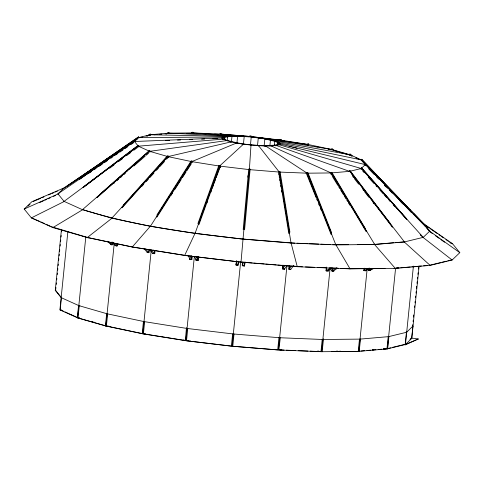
<?xml version="1.0" encoding="UTF-8"?>
<svg xmlns="http://www.w3.org/2000/svg" width="484" height="484" viewBox="0 0 484 484"><rect width="100%" height="100%" fill="white"/><g stroke="black" fill="none" stroke-linecap="round" stroke-linejoin="round"><path stroke-width="0.73" d="M236.416 261.396L236.041 265.075L237.965 265.299L236.797 264.984M83.617 209.893C135.32 226.155 189.353 232.967 243.022 239.078L291.168 243.065L336.096 244.886L374.731 244.499L404.455 241.927L423.234 237.348L429.786 231.074L423.669 223.523L379.408 178.257M242.593 265.764L244.523 265.922L242.593 265.764L242.974 261.898M249.423 168.886L251.014 144.795C241.437 144.135 231.987 141.776 222.936 139.15L138.309 146.186L134.516 141.503L138.581 137.607L150.24 134.764L168.686 133.167L192.662 132.931L220.547 134.062L250.428 136.488L280.278 140.039L308.054 144.486L331.867 149.514L350.095 154.777L361.494 159.932L365.287 164.614L429.786 231.074L429.248 231.019M250.452 144.976L251.275 136.7L250.428 136.488L250.397 136.839M250.258 145.539L251.008 145.073C260.368 145.66 270.036 147.027 279.274 144.789L361.221 168.511L371.809 180.26M243.065 238.636L241.008 262.134L297.412 266.714L350.041 268.85L395.307 268.396L374.078 243.954M243.186 229.573L248.74 168.964L250.137 169.11L244.589 229.712M249.435 169.049L243.022 239.15L194.931 233.427L150.173 226.264L111.804 218.169L82.437 209.681L64.07 201.38L57.953 193.836L64.505 187.556L137.964 138.025M65.455 187.713L65.491 187.314L31.877 201.695L24.2 209.046L31.363 217.885L52.883 227.607L87.289 237.553L132.241 247.04L184.67 255.425L241.008 262.134L184.67 255.425L195.227 232.937L195.185 233.336M409.942 339.429L410.958 338.455L411.66 338.528L412.912 326.089L406.693 332.236L388.628 336.64L360.036 339.115L322.858 339.49L279.643 337.735L233.318 333.972L187.054 328.461L143.996 321.576L107.079 313.783L78.825 305.616L61.153 297.63L55.273 290.37L61.456 229.489M55.775 288.906L55.926 287.399M56.235 284.392L56.386 282.892M56.695 279.885L56.846 278.379M57.227 274.622L57.378 273.121M57.687 270.114L57.838 268.608M58.14 265.601L58.298 264.101M58.679 260.344L58.83 258.837M59.133 255.83L59.29 254.33M59.593 251.323L59.744 249.823M60.125 246.06L60.282 244.559M60.585 241.552L60.736 240.052M61.044 237.045L61.196 235.539M61.577 231.782L61.728 230.275M55.714 290.515L55.781 289.825M67.875 231.491L59.913 309.869L77.585 317.855L105.839 326.022L142.756 333.815L185.808 340.7L232.078 346.211L278.397 349.968L321.618 351.723L358.789 351.354L387.388 348.879L405.453 344.475L418.243 338.988L405.417 344.82L403.928 344.614M61.42 297.751L60.179 309.99L61.68 310.081M78.559 305.495L77.313 317.734L79.443 317.77M85.771 237.221L77.585 317.855L79.092 317.879M112.863 242.587L112.633 244.801L111.743 244.837L112.046 241.897M106.655 313.656L105.409 325.895L105.911 325.877L78.009 317.976L79.255 305.737L79.866 305.749M105.839 326.022L114.182 243.882M107.642 313.898L106.395 326.137L108.404 326.053M114.998 245.636L116.535 245.957L116.801 243.349M116.535 245.957L117.297 245.89L117.521 243.682M146.948 252.376L148.485 252.702L148.782 249.762M149.417 249.659L149.12 252.612L148.485 252.702M143.439 321.455L142.193 333.694L142.55 333.639L106.897 326.113M142.756 333.815L151.171 250.924M144.649 321.679L143.403 333.918L144.898 333.694M155.055 250.658L154.753 253.604L152.478 253.434L154.275 253.725L154.571 250.779M192.166 256.593L191.87 259.539L189.746 259.394L189.891 257.924M191.537 259.684L191.912 256.006M186.401 328.358L185.348 340.512M186.503 328.315L186.57 327.626M185.808 340.7L194.38 256.308M187.756 328.545L186.509 340.784L231.376 346.127L232.623 333.887M198.47 256.683L197.926 260.531L196.002 260.301L196.147 258.831M197.926 260.531L198.301 256.853M221.938 138.315L223.003 136.978C241.97 133.415 261.336 138.835 280.278 140.039M222.967 137.329L223.003 136.978L224.897 137.244L231.993 136.198L231.4 142.012M58.491 193.884L57.953 193.836L134.516 141.503L221.974 137.964L223.166 139.616M224.673 139.422L224.897 137.244L223.935 138.164L221.974 137.964M225.024 136.663L225.913 136.609L225.949 136.264L227.643 136.573L227.202 140.935M230.142 136.246L230.614 135.859L168.686 133.167M230.39 142.133L230.426 141.782L222.936 139.15M235.805 136.077L238.092 136.198L192.662 132.931L192.705 133.281L193.733 133.336M237.057 143.506L236.41 143.403L236.44 143.052L237.432 142.907M236.978 142.683L237.644 136.137L236.67 135.798M243.482 143.675L244.22 136.409L243.718 136.083L220.547 134.062L220.553 134.413M243.978 143.954L243.428 144.522L242.024 144.299M236.434 262.697L236.041 265.075M237.965 265.299L238.346 261.433M232.078 346.211L240.651 261.82M234.02 334.027L232.774 346.266L277.695 349.914L278.941 337.675M242.242 265.19L242.393 263.695M244.366 265.728L244.517 264.252M244.523 265.922L244.898 262.243M257.561 145.091L258.299 137.819L258.813 137.595L308.054 144.486L307.292 144.722M258.523 146.035L258.057 145.363L251.014 144.795M264.107 146.138L264.845 138.866L265.837 138.72L331.867 149.514L331.728 149.846L330.663 149.647M265.837 138.72L265.801 139.071L265.147 138.962L266.63 139.168M265.256 146.519L264.917 146.295L265.607 145.974L264.633 145.63L258.057 145.363M269.872 145.865L270.459 140.051L271.857 139.991L276.461 141.322L350.095 154.777L349.932 155.104L347.833 154.499M274.313 145.654L274.761 141.292L264.845 138.866L251.093 136.918M276.424 141.673L276.461 141.322L274.761 141.292L277.447 142.508L361.494 159.932M275.862 145.896L276.328 145.509L274.634 145.2L264.633 145.63M277.223 144.686L277.447 142.508L278.342 143.609L365.287 164.614L365.105 164.929M276.461 141.322L279.71 142.992M280.266 144.153L279.341 142.623M282.523 268.826L284.61 269.177L282.523 268.826L282.898 265.135M282.68 269.019L283.055 265.341M278.397 349.968L286.97 265.577M280.296 337.759L278.869 349.884L284.09 350.095M289.063 266.297L288.767 269.243L290.884 269.527L290.412 269.31M289.087 269.449L289.456 265.77M328.436 269.57L328.291 271.04L326.016 270.756L326.391 267.071M326.488 270.967L326.791 268.027M322.205 339.459L320.965 351.699L320.614 351.578M321.618 351.723L330.04 268.838M323.245 339.417L323.312 338.727M331.685 270.895L333.857 271.094L331.685 270.895L331.982 267.942M332.308 271.113L332.605 268.166M363.726 270.574L366.025 270.774L363.726 270.574L363.95 268.36M364.476 270.792L364.742 268.184M359.473 339.121L358.233 351.36L331.552 351.499M358.789 351.354L367.06 269.969M360.465 339.078L359.225 351.317L358.729 351.19L359.497 351.124M368.427 270.417L370.502 270.526L368.427 270.417L368.657 268.203M369.31 270.629L369.576 268.027M388.198 336.676L386.952 348.916L383.358 349.061M387.388 348.879L395.579 268.245M388.9 336.574L387.66 348.813L387.049 348.698M406.421 332.302L405.181 344.541L403.686 344.33M405.417 344.82L413.415 266.091M413.548 316.482L413.699 314.975M416.446 287.919L416.597 286.419M412.798 324.661L412.646 326.162L412.997 326.198M413.106 321.654L413.257 320.148M413.566 317.141L413.717 315.641M414.558 307.37L414.709 305.87M415.012 302.863L415.169 301.357M415.55 297.599L415.702 296.099M416.004 293.092L416.161 291.586M416.464 288.579L416.615 287.079M416.996 283.322L417.154 281.815M417.456 278.808L417.607 277.308M417.916 274.301L418.067 272.794M418.448 269.037L418.599 267.537M405.453 344.475L411.757 338.437L419.108 266.067M247.868 177.168L248.032 175.571M236.307 262.467L236.488 261.009M236.537 261.015L236.083 264.688L238.007 264.917L238.467 261.245M242.998 262.443L242.635 265.377L244.559 265.534L245.019 261.862M280.738 140.959L281.047 139.507L279.698 139.319M307.763 145.279L308.229 143.857L308.792 143.972M307.031 173.49L307.14 173.187L265.607 145.974M197.902 223.602L218.883 165.383L220.232 165.57L220.268 167.059M198.301 224.419L219.53 165.486M198.997 224.503L220.232 165.57M209.693 193.013L195.076 233.361M206.831 203.165L207.352 201.749M210.715 192.529L211.756 189.692M212.27 188.276L213.565 184.731M214.085 183.309L215.64 179.056M216.154 177.64L220.438 166.284L220.462 167.44M330.971 150.088L331.534 148.776L332.52 149.018L333.422 150.215M330.983 173.248L331.123 172.945L270.284 145.575M349.266 155.334L349.932 154.045L352.128 155.975M349.406 171.657L349.569 171.348L276.328 145.509M361.149 160.7L361.869 159.442L361.512 159.212L374.023 172.292M361.046 168.819L361.221 168.511L350.295 171.173M156.985 214.902L191.138 160.918L192.348 161.142L156.985 217.032M156.338 216.929L191.7 161.033M174.633 188.246L150.445 226.228M170.967 195.445L172.594 192.916M174.627 189.758L181.131 179.637M182.353 177.743L186.013 172.05M186.83 170.785L191.301 163.828M192.118 162.563L192.444 162.055M282.946 266.412L283.866 265.214M284.931 265.758L282.723 268.632L284.652 268.789L287.302 265.341M291.332 266.188L289.123 269.068L290.926 269.14L293.576 265.686M191.077 133.427L192.051 132.283L193.267 132.301M191.64 133.421L192.614 132.277M150.221 226.379L132.241 247.04L132.592 246.991L87.785 237.529L51.479 226.712M123.172 205.289L167.41 155.878L168.396 156.114L168.741 157.566M121.593 207.654L167.839 155.999M122.15 207.775L168.396 156.114M143.161 183.781L111.804 218.169L112.191 218.151M147.711 178.79L149.229 177.126M157.826 167.694L159.345 166.03M141.703 186.509L143.736 184.283M146.277 181.494L148.31 179.268M149.834 177.598L153.9 173.139M156.441 170.35L158.474 168.123M159.49 167.01L164.566 161.432M166.599 159.206L168.571 157.046M27.963 206.184L30.002 204.23M138.327 137.057L138.696 136.899L83.073 175.299M137.843 138.606L133.475 141.552M55.273 290.37L55.72 290.315M274.634 145.2L277.38 144.528L278.342 143.609M280.303 143.808L279.274 144.789L277.38 144.528M406.596 219.397L361.233 167.996L361.602 167.833L405.967 218.109M361.729 168.021L365.287 164.614M411.902 211.756L422.756 223.094L452.637 243.833L459.8 252.672L452.123 260.023L430.125 265.389L394.061 268.493M406.451 332.097L406.693 332.236M220.087 165.564L243.464 144.178L251.008 145.073M99.48 194.671L149.308 150.597L149.998 150.845L97.344 197.424M96.915 197.297L149.574 150.718M166.454 134.026L168.148 132.555L169.146 132.513M167.452 133.499L168.583 132.519M120.062 177.047L82.437 209.681L82.903 209.687M121.774 175.565L123.487 174.077M126.336 171.608L127.473 170.616M129.186 169.134L131.466 167.155M132.61 166.169L134.891 164.191M136.028 163.205L141.159 158.752M113.438 183.702L114.569 182.716M116.838 180.756L118.538 179.28M120.806 177.313L121.938 176.333M124.207 174.367L125.338 173.381M133.838 166.012L145.17 156.187M146.301 155.201L148.57 153.234M149.701 152.254L150.234 151.788L149.81 151.667M111.955 218.223L87.289 237.553L87.785 237.529M84.736 185.941L138.061 145.448L138.418 145.678L83.296 187.538M83.03 187.417L138.152 145.557M127.443 154.263L64.07 201.38L64.59 201.411M128.653 153.368L135.296 148.431M109.699 168.196L113.928 165.05M118.761 161.456L122.392 158.758M126.62 155.618L130.849 152.472M133.868 150.228L138.69 146.646M147.408 135.968L150.53 134.08L148.715 135.417M147.68 135.901L150.1 134.116M330.161 267.985L326.531 270.586L328.327 270.659L331.964 268.057M336.586 267.688L332.345 270.725L333.893 270.713L337.529 268.106M79.364 179.304L134.443 140.777L79.449 179.413M66.635 186.552L138.424 136.966M69.472 184.688L71.329 183.406M73.804 181.7L76.889 179.57M78.747 178.287L81.838 176.152M89.244 173.036L91.113 171.759M94.229 169.63L96.098 168.353M98.591 166.647L102.33 164.094M104.822 162.388L107.315 160.688M111.054 158.129L112.3 157.276M115.416 155.146L117.915 153.446M119.784 152.17L122.9 150.04M124.769 148.757L127.885 146.628M131.001 144.498L133.493 142.798M65.025 187.629L71.269 183.418M72.334 182.777L76.266 180.054M76.702 179.836L77.948 178.989M78.741 178.408L81.258 176.684M81.693 176.466L85.632 173.738M86.055 173.52L95.62 167.004M96.038 166.792L101.198 163.265M102.451 162.424L104.32 161.16M105.397 160.482L109.311 157.796M109.765 157.536L113.68 154.85M114.133 154.59L123.662 148.116M124.739 147.438L128.03 145.176M129.107 144.492L133.021 141.806M66.629 186.667L68.504 185.402M70.997 183.72L72.872 182.456M75.365 180.774L77.863 179.092M90.339 170.677L92.208 169.418M83.327 209.318L52.883 227.607L53.488 227.619M368.445 268.348L364.519 270.405L366.067 270.387L369.988 268.336M372.626 268.535L369.352 270.247L370.544 270.145L373.811 268.432M64.384 201.398L31.363 217.885L39.416 221.261M24.2 209.046L58.975 193.558M39.355 202.675L43.276 200.933M44.758 200.273L46.785 199.372M48.043 198.809L50.154 197.865M53.488 196.383L55.557 195.463M196.002 260.301L198.095 260.368M184.186 340.331L184.513 340.191L183.321 339.998M187.937 340.851L188.264 340.712M189.867 341.081L190.194 340.942M33.221 201.501L40.553 198.367M41.89 197.793L43.887 196.94M48.575 194.931L50.602 194.066M51.951 193.491L53.978 192.626M55.327 192.045L57.354 191.18M62.079 189.159L64.1 188.294M243.464 144.178L236.44 143.052L191.755 161.632L218.798 165.958M139.422 137.777L142.332 137.069M145.968 136.179L150.058 135.181M392.264 227.069L349.4 170.81L350.101 170.707L390.237 223.378M154.275 253.725L154.753 253.604M189.746 259.394L191.87 259.539M398.332 267.858L396.499 267.846M440.482 262.6L429.52 265.274L430.125 265.389L403.644 241.395M441.946 262.243L446.333 261.178M447.791 260.822L450.713 260.108M161.934 336.773L162.684 336.586M166.024 337.427L166.774 337.239M387.775 348.522L390.685 347.814M392.137 347.458L404.497 344.445M231.818 141.721L167.942 156.604L191.029 161.481M141.558 333.434L142.187 333.337M144.916 334.051L145.545 333.954M146.713 334.335L147.336 334.244M138.424 146.525L138.309 146.186L149.713 151.335L227.522 140.481M154.021 134.8L155.884 134.637M159.545 134.322L161.741 134.129M165.074 133.844L166.859 133.687M366.2 231.709L330.784 172.377L331.782 172.334L365.656 229.083M331.861 172.885L349.569 171.348M357.736 244.571L374.356 244.408L393.619 242.738M395.101 242.611L404.455 241.927L370.786 198.634M395.549 268.215L399.246 267.894M400.722 267.767L405.15 267.386M406.627 267.259L410.317 266.938M411.799 266.811L416.228 266.424M417.704 266.297L421.395 265.976M423.609 265.789L427.305 265.468M360.967 350.997L364.7 350.676M366.939 350.483L370.671 350.162M372.16 350.029L375.893 349.708M378.131 349.515L381.864 349.194M225.913 136.609L226.349 136.573L224.836 136.542M109.426 326.652L110.31 326.609M165.492 140.596L169.255 140.445M177.531 140.112L180.544 139.991M189.577 139.622L192.59 139.501M201.616 139.138L204.629 139.017M212.912 138.678L217.425 138.497M167.839 140.614L169.346 140.554M186.721 133.342L194.211 133.342M230.578 136.21L237.644 136.137M265.571 146.325L266.133 146.319M331.104 234.468L306.662 172.588L307.878 172.607L331.486 232.381M307.891 173.181L331.123 172.945M111.556 244.487L110.57 244.499L111.743 244.837M332.841 244.668L348.668 244.662M351.396 268.457L352.963 268.438M340.7 268.366L349.69 268.729L385.034 268.378M91.301 321.654L92.849 321.636M93.23 322.211L94.265 322.199M138.581 137.607L223.003 136.978M78.825 305.616L79.134 305.622M150.24 134.764L225.949 136.264M219.899 133.384L221.248 133.469M202.203 133.669L206.251 133.832M214.533 134.171L218.296 134.322M236.64 136.149L251.263 136.978M288.809 233.591L278.681 171.427L280.03 171.505L289.922 232.193M280.012 172.086L307.14 173.187M243.022 239.078L294.762 243.125M297.007 243.216L307.455 243.64M308.949 243.7L318.654 244.093M320.892 244.184L330.602 244.577M299.324 266.436L301.139 266.509M277.743 265.02L302.482 266.817M305.477 266.938L314.467 267.301M317.468 267.422L326.458 267.785M329.459 267.912L338.449 268.275M326.016 270.756L328.291 271.04M70.47 314.37L71.668 314.418M318.835 351.311L317.038 351.239L317.655 351.457M286.328 350.186L295.27 350.549M298.253 350.67L307.945 351.063M310.177 351.154L319.452 351.529L318.036 351.027M230.13 136.107L231.63 136.173M227.885 136.149L231.14 136.204M423.669 223.523L423.149 223.493L421.068 221.382M192.142 133.288L192.517 133.312M249.792 135.786L251.19 135.925M223.499 134.655L225.163 134.788M228.738 135.078L231.116 135.272M233.978 135.502L237.063 135.756M239.949 135.986L243.01 136.24M245.92 136.476L248.957 136.724M250.125 169.69L279.256 172.056M292.905 266L294.205 266.109M241.758 262.098L246.259 262.461M247.754 262.582L252.255 262.951M253.755 263.072L264.246 263.925M265.746 264.046L270.247 264.409M271.748 264.53L276.243 264.899M275.311 349.442L274.029 349.333L274.343 349.539M223.027 134.661L225.114 134.806M228.563 135.103L230.765 135.296M233.699 135.55L236.222 135.78M239.568 136.065L241.77 136.258M410.964 338.255L411.757 338.437M258.819 137.946L261.16 138.212M263.211 138.448L265.468 138.702M267.555 138.975L269.364 139.144M271.954 139.477L273.72 139.64M276.316 139.973L278.076 140.136M259.315 137.898L261.572 138.17M263.726 138.424L266.049 138.702M267.537 138.878L269.782 139.144M271.893 139.398L274.24 139.676M276.352 139.93L278.01 140.124M251.238 137.045L252.606 137.208M255.352 137.535L256.853 137.716M220.274 166.163L249.375 169.63M268.759 139.471L270.235 139.676M304.333 144.317L305.815 144.516L304.357 144.25M308.145 144.891L308.502 144.94L307.945 144.825M422.714 237.275L423.234 237.348L373.321 181.942M451.445 259.926L452.123 260.023L422.919 237.305M406.106 332.048L406.79 332.145M411.545 338.062L418.243 338.988M307.582 143.748L308.229 143.857M283.055 140.844L284.58 141.086M289.426 141.873L290.884 142.102M292.348 142.338L293.806 142.568M295.264 142.804L297.013 143.076M301.417 143.778L302.887 144.014M261.814 138.424L263.29 138.66M272.002 140.336L273.986 140.656M272.244 140.463L272.74 140.542M133.336 247.106L184.108 255.225M143.76 333.863L184.604 340.397M388.325 336.586L388.628 336.64M384.502 348.674L385.573 348.873M383.31 348.776L384.387 348.976M315.084 146.331L318.03 146.954M328.122 149.084L329.562 149.387M269.588 139.84L271.034 140.148M230.426 141.782L236.44 143.052M235.847 143.282L236.41 143.403M115.894 245.594L117.297 245.89M372.486 349.696L373.509 349.914M289.045 146.307L291.235 146.84M292.699 147.203L297.085 148.273M230.614 135.859L231.993 136.198M374.356 244.408L374.731 244.499L350.374 204.532M394.811 268.281L395.307 268.396M332.877 150.179L338.026 151.667M339.381 152.055L346.611 154.148M335.956 151.135L338.11 151.758M340.984 152.587L343.138 153.21M346.012 154.039L348.165 154.662M149.713 151.335L167.24 156.405M339.877 351.063L341.051 351.402M337.336 351.088L338.51 351.426M336.344 351.1L337.523 351.438M335.823 244.789L319.228 203.117M349.69 268.729L350.041 268.85L335.642 244.341M323.07 339.357L323.421 339.484L322.181 351.717L321.83 351.596M355.958 157.832L358.638 159.042M450.616 242.92L452.637 243.833M84.234 236.337L84.906 236.64L83.085 236.289M40.753 221.866L44.776 223.681M46.119 224.286L50.136 226.107M60.863 310.032L63.592 311.266M64.959 311.884L77.93 317.74M291.029 242.974L283.975 200.164M297.23 266.599L290.957 242.526M281.833 349.999L279.716 349.72L280.03 349.926M306.027 173.236L306.378 173.466M423.936 224.34L429.417 228.145M430.518 228.908L434.293 231.527M434.717 231.824L437.336 233.639M438.915 234.74L440.119 235.569M440.991 236.18L443.429 237.868M445.867 239.562L448.402 241.322M449.588 242.145L451.959 243.791M425.472 225.562L427.989 227.365M425.72 225.871L426.955 226.724M459.8 252.672L428.842 230.596L426.483 227.686M430.004 231.854L432.436 233.591M435.412 235.714L439.103 238.34M440.821 239.568L444.554 242.23M113.093 242.684L116.577 245.576L115.041 245.249L111.556 242.363M108.301 241.564L111.786 244.45L110.606 244.111L107.121 241.226M362.546 161.009L365.71 164.239M368.342 166.938L370.454 169.091M375.197 173.944L377.829 176.636M363.484 162.485L364.537 163.568M369.824 168.97L374.047 173.29M375.106 174.373L378.276 177.616M380.914 180.314L383.032 182.48M387.212 186.739L388.271 187.816M391.483 191.119L397.255 197.006M398.308 198.089L401.484 201.332M404.122 204.036L406.239 206.196M413.639 213.765L419.483 219.76M362.056 161.057L363.115 162.14M369.982 169.164L372.093 171.324M373.152 172.407L376.848 176.188M378.96 178.348L381.071 180.514M384.774 184.295L385.827 185.372M391.114 190.775L394.811 194.562M396.396 196.177L399.566 199.42M402.204 202.124L403.789 203.746M413.826 214.013L417.529 217.794M419.126 219.53L422.278 222.658M399.282 200.14L400.335 201.223M365.009 165.02L365.523 165.546M368.675 168.789L374.447 174.742M376.546 176.902L378.645 179.068M384.423 185.021L387.569 188.264M389.148 189.885L392.294 193.134M400.698 201.786L402.797 203.952M384.774 185.723L385.827 186.806M361.778 159.333L410.771 210.558M375.584 173.925L407.377 207.17M409.464 209.348L411.545 211.526M413.632 213.71L419.888 220.25M411.733 212.591L365.493 163.913L411.636 212.682M420.185 234.468L422.205 236.712M360.774 168.886L361.264 169.43M362.776 171.112L364.289 172.794M368.33 177.271L373.878 183.436M375.899 185.681L376.909 186.8M379.94 190.158L383.473 194.084M384.477 195.203L386.498 197.442M389.021 200.249L390.031 201.368M393.565 205.289L394.575 206.408M153.555 250.016L154.541 251.117M151.389 250.077L154.311 253.338L152.52 253.053L149.108 249.248M145.599 249.06L148.521 252.315L146.985 251.995L144.063 248.734M350.356 154.172L351.862 155.854M349.932 154.045L351.935 156.296M361.506 167.93L406.869 219.331M420.33 234.583L421.322 235.714M424.631 225.405L425.563 226.554M422.121 222.458L423.028 223.578M223.935 138.164L224.83 139.265M55.624 290.406L61.407 297.545M258.559 145.684L278.796 171.469M351.874 174.319L356.484 180.248M362.02 187.362L366.636 193.297M352.642 176.412L353.568 177.604M354.494 178.79L358.656 184.144M362.812 189.492L363.738 190.678M364.664 191.87L368.826 197.218M372.983 202.566L373.908 203.758M349.829 170.773L392.699 227.032M332.091 148.891L332.992 150.088M330.766 173.823L331.546 175.105M332.333 176.388L337.808 185.372M338.588 186.655L339.762 188.578M340.542 189.867L343.676 194.998M344.457 196.28L346.018 198.845M346.804 200.134L347.585 201.417M348.365 202.699L349.932 205.264M331.346 172.377L366.763 231.703M197.587 256.574L198.192 257.924M196.425 256.702L197.968 260.144L196.038 259.92L194.495 256.472M191.198 255.721L191.803 257.077M190.037 255.854L191.579 259.297L189.782 259.013L188.24 255.564M306.608 174.028L316.143 197.641M316.705 199.033L317.268 200.418M318.666 203.891L319.228 205.283M320.632 208.755L321.195 210.141M307.316 172.613L331.758 234.492M149.828 134.183L150.221 135.574M281.047 139.507L281.392 140.965M278.705 173.605L278.953 175.081M279.201 176.563L279.45 178.039M279.698 179.522L279.946 180.998M280.194 182.48L280.442 183.956M280.69 185.439L280.938 186.915M281.561 190.611L281.809 192.094M279.377 171.481L289.511 233.645M236.773 260.973L236.779 261.281M88.282 237.759L86.116 237.426L88.282 237.759"/></g></svg>
